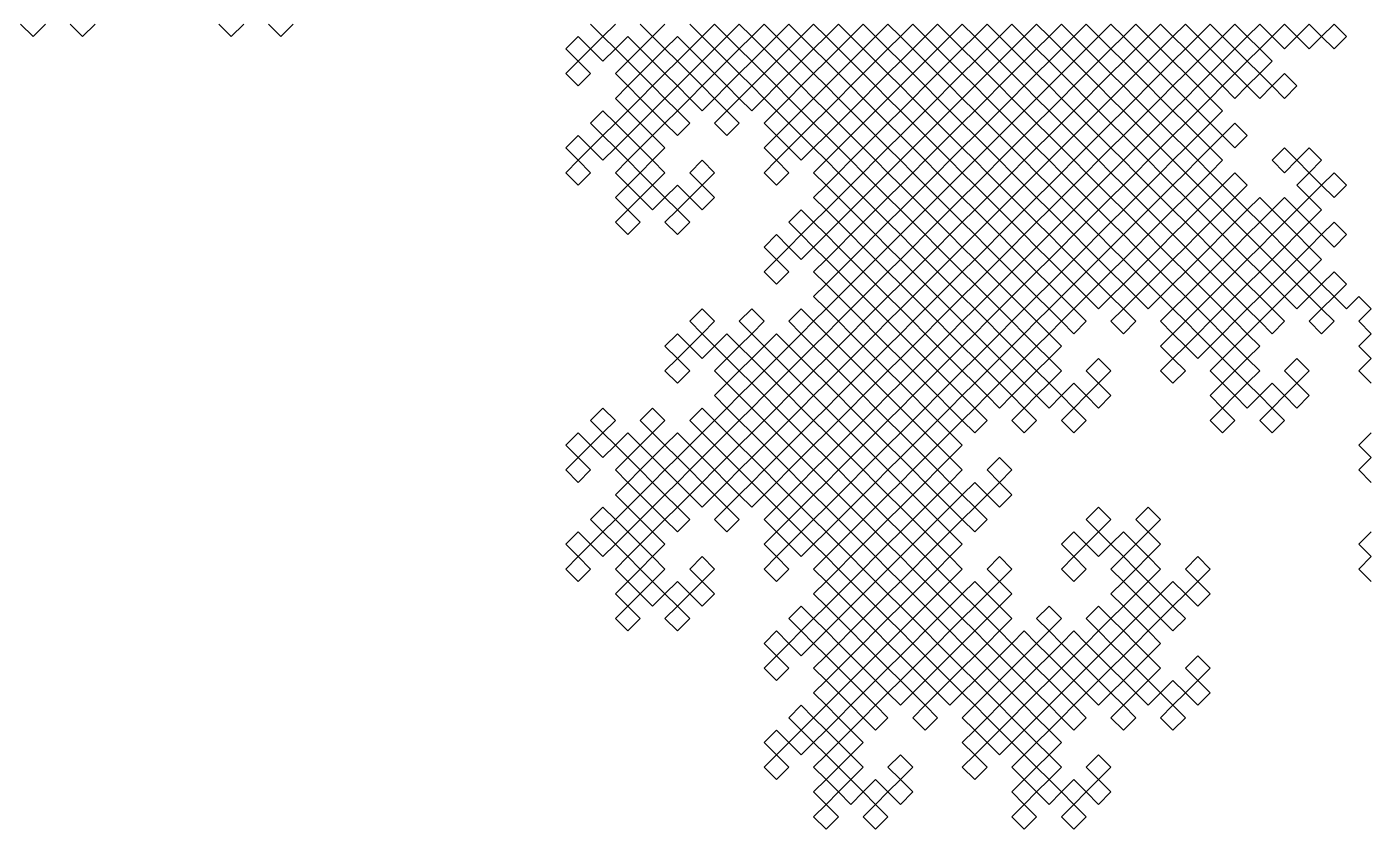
# Model space of a CAD drawing. Header units: metres. Extents: x -0.66 to 2.33, y -0.66 to 1.33.
# Drawn here: x 0.832 to 1.679, y -0.664 to -0.158 of the extents above; entities that cross this region are included whole.
import ezdxf

# ---------------------------------------------------------------- set-up
doc = ezdxf.new("R2010")
doc.units = ezdxf.units.M

msp = doc.modelspace()

# ---------------------------------------------------------------- linework, layer by layer
at = {"color": 6}
for points in [[(0.82812, -0.15625), (0.83594, -0.16406), (0.84375, -0.15625)], [(0.85938, -0.15625), (0.86719, -0.16406), (0.875, -0.15625)], [(0.95312, -0.15625), (0.96094, -0.16406), (0.96875, -0.15625)], [(0.98438, -0.15625), (0.99219, -0.16406), (1, -0.15625)], [(1.1875, -0.15625), (1.19531, -0.16406), (1.1875, -0.17188), (1.17969, -0.16406), (1.17188, -0.17188), (1.17969, -0.17969), (1.17188, -0.1875), (1.17969, -0.19531), (1.1875, -0.1875), (1.17969, -0.17969), (1.1875, -0.17188), (1.19531, -0.17969), (1.20312, -0.17188), (1.21094, -0.17969), (1.20312, -0.1875), (1.21094, -0.19531), (1.21875, -0.1875), (1.22656, -0.19531), (1.21875, -0.20312), (1.21094, -0.19531), (1.20312, -0.20312), (1.21094, -0.21094), (1.20312, -0.21875), (1.21094, -0.22656), (1.21875, -0.21875), (1.22656, -0.22656), (1.21875, -0.23438), (1.21094, -0.22656), (1.20312, -0.23438), (1.19531, -0.22656), (1.20312, -0.21875), (1.19531, -0.21094), (1.1875, -0.21875), (1.19531, -0.22656), (1.1875, -0.23438), (1.17969, -0.22656), (1.17188, -0.23438), (1.17969, -0.24219), (1.17188, -0.25), (1.17969, -0.25781), (1.1875, -0.25), (1.17969, -0.24219), (1.1875, -0.23438), (1.19531, -0.24219), (1.20312, -0.23438), (1.21094, -0.24219), (1.20312, -0.25), (1.21094, -0.25781), (1.21875, -0.25), (1.22656, -0.25781), (1.21875, -0.26562), (1.21094, -0.25781), (1.20312, -0.26562), (1.21094, -0.27344), (1.20312, -0.28125), (1.21094, -0.28906), (1.21875, -0.28125), (1.21094, -0.27344), (1.21875, -0.26562), (1.22656, -0.27344), (1.23438, -0.26562), (1.24219, -0.27344), (1.23438, -0.28125), (1.24219, -0.28906), (1.25, -0.28125), (1.24219, -0.27344), (1.25, -0.26562), (1.25781, -0.27344), (1.26562, -0.26562), (1.25781, -0.25781), (1.26562, -0.25), (1.25781, -0.24219), (1.25, -0.25), (1.25781, -0.25781), (1.25, -0.26562), (1.24219, -0.25781), (1.23438, -0.26562), (1.22656, -0.25781), (1.23438, -0.25), (1.22656, -0.24219), (1.21875, -0.25), (1.21094, -0.24219), (1.21875, -0.23438), (1.22656, -0.24219), (1.23438, -0.23438), (1.22656, -0.22656), (1.23438, -0.21875), (1.22656, -0.21094), (1.21875, -0.21875), (1.21094, -0.21094), (1.21875, -0.20312), (1.22656, -0.21094), (1.23438, -0.20312), (1.24219, -0.21094), (1.23438, -0.21875), (1.24219, -0.22656), (1.25, -0.21875), (1.24219, -0.21094), (1.25, -0.20312), (1.25781, -0.21094), (1.26562, -0.20312), (1.25781, -0.19531), (1.26562, -0.1875), (1.25781, -0.17969), (1.25, -0.1875), (1.24219, -0.17969), (1.25, -0.17188), (1.25781, -0.17969), (1.26562, -0.17188), (1.27344, -0.17969), (1.26562, -0.1875), (1.27344, -0.19531), (1.28125, -0.1875), (1.28906, -0.19531), (1.28125, -0.20312), (1.27344, -0.19531), (1.26562, -0.20312), (1.27344, -0.21094), (1.26562, -0.21875), (1.27344, -0.22656), (1.28125, -0.21875), (1.27344, -0.21094), (1.28125, -0.20312), (1.28906, -0.21094), (1.29688, -0.20312), (1.30469, -0.21094), (1.29688, -0.21875), (1.30469, -0.22656), (1.3125, -0.21875), (1.30469, -0.21094), (1.3125, -0.20312), (1.32031, -0.21094), (1.32812, -0.20312), (1.32031, -0.19531), (1.32812, -0.1875), (1.32031, -0.17969), (1.3125, -0.1875), (1.30469, -0.17969), (1.3125, -0.17188), (1.32031, -0.17969), (1.32812, -0.17188), (1.33594, -0.17969), (1.32812, -0.1875), (1.33594, -0.19531), (1.34375, -0.1875), (1.35156, -0.19531), (1.34375, -0.20312), (1.33594, -0.19531), (1.32812, -0.20312), (1.33594, -0.21094), (1.32812, -0.21875), (1.33594, -0.22656), (1.34375, -0.21875), (1.35156, -0.22656), (1.34375, -0.23438), (1.33594, -0.22656), (1.32812, -0.23438), (1.32031, -0.22656), (1.32812, -0.21875), (1.32031, -0.21094), (1.3125, -0.21875), (1.32031, -0.22656), (1.3125, -0.23438), (1.30469, -0.22656), (1.29688, -0.23438), (1.30469, -0.24219), (1.29688, -0.25), (1.30469, -0.25781), (1.3125, -0.25), (1.30469, -0.24219), (1.3125, -0.23438), (1.32031, -0.24219), (1.32812, -0.23438), (1.33594, -0.24219), (1.32812, -0.25), (1.33594, -0.25781), (1.34375, -0.25), (1.35156, -0.25781), (1.34375, -0.26562), (1.33594, -0.25781), (1.32812, -0.26562), (1.33594, -0.27344), (1.32812, -0.28125), (1.33594, -0.28906), (1.34375, -0.28125), (1.33594, -0.27344), (1.34375, -0.26562), (1.35156, -0.27344), (1.35938, -0.26562), (1.36719, -0.27344), (1.35938, -0.28125), (1.36719, -0.28906), (1.375, -0.28125), (1.36719, -0.27344), (1.375, -0.26562), (1.38281, -0.27344), (1.39062, -0.26562), (1.38281, -0.25781), (1.39062, -0.25), (1.38281, -0.24219), (1.375, -0.25), (1.36719, -0.24219), (1.375, -0.23438), (1.38281, -0.24219), (1.39062, -0.23438), (1.39844, -0.24219), (1.39062, -0.25), (1.39844, -0.25781), (1.40625, -0.25), (1.41406, -0.25781), (1.40625, -0.26562), (1.39844, -0.25781), (1.39062, -0.26562), (1.39844, -0.27344), (1.39062, -0.28125), (1.39844, -0.28906), (1.40625, -0.28125), (1.41406, -0.28906), (1.40625, -0.29688), (1.39844, -0.28906), (1.39062, -0.29688), (1.38281, -0.28906), (1.39062, -0.28125), (1.38281, -0.27344), (1.375, -0.28125), (1.38281, -0.28906), (1.375, -0.29688), (1.36719, -0.28906), (1.35938, -0.29688), (1.36719, -0.30469), (1.35938, -0.3125), (1.36719, -0.32031), (1.375, -0.3125), (1.38281, -0.32031), (1.375, -0.32812), (1.36719, -0.32031), (1.35938, -0.32812), (1.35156, -0.32031), (1.35938, -0.3125), (1.35156, -0.30469), (1.34375, -0.3125), (1.33594, -0.30469), (1.34375, -0.29688), (1.35156, -0.30469), (1.35938, -0.29688), (1.35156, -0.28906), (1.35938, -0.28125), (1.35156, -0.27344), (1.34375, -0.28125), (1.35156, -0.28906), (1.34375, -0.29688), (1.33594, -0.28906), (1.32812, -0.29688), (1.32031, -0.28906), (1.32812, -0.28125), (1.32031, -0.27344), (1.3125, -0.28125), (1.32031, -0.28906), (1.3125, -0.29688), (1.30469, -0.28906), (1.29688, -0.29688), (1.30469, -0.30469), (1.29688, -0.3125), (1.30469, -0.32031), (1.3125, -0.3125), (1.30469, -0.30469), (1.3125, -0.29688), (1.32031, -0.30469), (1.32812, -0.29688), (1.33594, -0.30469), (1.32812, -0.3125), (1.33594, -0.32031), (1.34375, -0.3125), (1.35156, -0.32031), (1.34375, -0.32812), (1.33594, -0.32031), (1.32812, -0.32812), (1.33594, -0.33594), (1.32812, -0.34375), (1.33594, -0.35156), (1.34375, -0.34375), (1.35156, -0.35156), (1.34375, -0.35938), (1.33594, -0.35156), (1.32812, -0.35938), (1.32031, -0.35156), (1.32812, -0.34375), (1.32031, -0.33594), (1.3125, -0.34375), (1.32031, -0.35156), (1.3125, -0.35938), (1.30469, -0.35156), (1.29688, -0.35938), (1.30469, -0.36719), (1.29688, -0.375), (1.30469, -0.38281), (1.3125, -0.375), (1.30469, -0.36719), (1.3125, -0.35938), (1.32031, -0.36719), (1.32812, -0.35938), (1.33594, -0.36719), (1.32812, -0.375), (1.33594, -0.38281), (1.34375, -0.375), (1.35156, -0.38281), (1.34375, -0.39062), (1.33594, -0.38281), (1.32812, -0.39062), (1.33594, -0.39844), (1.32812, -0.40625), (1.33594, -0.41406), (1.34375, -0.40625), (1.33594, -0.39844), (1.34375, -0.39062), (1.35156, -0.39844), (1.35938, -0.39062), (1.36719, -0.39844), (1.35938, -0.40625), (1.36719, -0.41406), (1.375, -0.40625), (1.36719, -0.39844), (1.375, -0.39062), (1.38281, -0.39844), (1.39062, -0.39062), (1.38281, -0.38281), (1.39062, -0.375), (1.38281, -0.36719), (1.375, -0.375), (1.36719, -0.36719), (1.375, -0.35938), (1.38281, -0.36719), (1.39062, -0.35938), (1.39844, -0.36719), (1.39062, -0.375), (1.39844, -0.38281), (1.40625, -0.375), (1.41406, -0.38281), (1.40625, -0.39062), (1.39844, -0.38281), (1.39062, -0.39062), (1.39844, -0.39844), (1.39062, -0.40625), (1.39844, -0.41406), (1.40625, -0.40625), (1.41406, -0.41406), (1.40625, -0.42188), (1.39844, -0.41406), (1.39062, -0.42188), (1.38281, -0.41406), (1.39062, -0.40625), (1.38281, -0.39844), (1.375, -0.40625), (1.38281, -0.41406), (1.375, -0.42188), (1.36719, -0.41406), (1.35938, -0.42188), (1.36719, -0.42969), (1.35938, -0.4375), (1.36719, -0.44531), (1.375, -0.4375), (1.38281, -0.44531), (1.375, -0.45312), (1.36719, -0.44531), (1.35938, -0.45312), (1.35156, -0.44531), (1.35938, -0.4375), (1.35156, -0.42969), (1.34375, -0.4375), (1.33594, -0.42969), (1.34375, -0.42188), (1.35156, -0.42969), (1.35938, -0.42188), (1.35156, -0.41406), (1.35938, -0.40625), (1.35156, -0.39844), (1.34375, -0.40625), (1.35156, -0.41406), (1.34375, -0.42188), (1.33594, -0.41406), (1.32812, -0.42188), (1.32031, -0.41406), (1.32812, -0.40625), (1.32031, -0.39844), (1.3125, -0.40625), (1.32031, -0.41406), (1.3125, -0.42188), (1.30469, -0.41406), (1.29688, -0.42188), (1.30469, -0.42969), (1.29688, -0.4375), (1.30469, -0.44531), (1.3125, -0.4375), (1.32031, -0.44531), (1.3125, -0.45312), (1.30469, -0.44531), (1.29688, -0.45312), (1.28906, -0.44531), (1.29688, -0.4375), (1.28906, -0.42969), (1.28125, -0.4375), (1.27344, -0.42969), (1.28125, -0.42188), (1.28906, -0.42969), (1.29688, -0.42188), (1.28906, -0.41406), (1.29688, -0.40625), (1.28906, -0.39844), (1.28125, -0.40625), (1.27344, -0.39844), (1.28125, -0.39062), (1.28906, -0.39844), (1.29688, -0.39062), (1.30469, -0.39844), (1.29688, -0.40625), (1.30469, -0.41406), (1.3125, -0.40625), (1.30469, -0.39844), (1.3125, -0.39062), (1.32031, -0.39844), (1.32812, -0.39062), (1.32031, -0.38281), (1.32812, -0.375), (1.32031, -0.36719), (1.3125, -0.375), (1.32031, -0.38281), (1.3125, -0.39062), (1.30469, -0.38281), (1.29688, -0.39062), (1.28906, -0.38281), (1.29688, -0.375), (1.28906, -0.36719), (1.28125, -0.375), (1.27344, -0.36719), (1.28125, -0.35938), (1.28906, -0.36719), (1.29688, -0.35938), (1.28906, -0.35156), (1.29688, -0.34375), (1.28906, -0.33594), (1.28125, -0.34375), (1.28906, -0.35156), (1.28125, -0.35938), (1.27344, -0.35156), (1.26562, -0.35938), (1.25781, -0.35156), (1.26562, -0.34375), (1.25781, -0.33594), (1.25, -0.34375), (1.25781, -0.35156), (1.25, -0.35938), (1.24219, -0.35156), (1.23438, -0.35938), (1.24219, -0.36719), (1.23438, -0.375), (1.24219, -0.38281), (1.25, -0.375), (1.24219, -0.36719), (1.25, -0.35938), (1.25781, -0.36719), (1.26562, -0.35938), (1.27344, -0.36719), (1.26562, -0.375), (1.27344, -0.38281), (1.28125, -0.375), (1.28906, -0.38281), (1.28125, -0.39062), (1.27344, -0.38281), (1.26562, -0.39062), (1.27344, -0.39844), (1.26562, -0.40625), (1.27344, -0.41406), (1.28125, -0.40625), (1.28906, -0.41406), (1.28125, -0.42188), (1.27344, -0.41406), (1.26562, -0.42188), (1.25781, -0.41406), (1.26562, -0.40625), (1.25781, -0.39844), (1.25, -0.40625), (1.25781, -0.41406), (1.25, -0.42188), (1.24219, -0.41406), (1.23438, -0.42188), (1.24219, -0.42969), (1.23438, -0.4375), (1.24219, -0.44531), (1.25, -0.4375), (1.25781, -0.44531), (1.25, -0.45312), (1.24219, -0.44531), (1.23438, -0.45312), (1.22656, -0.44531), (1.23438, -0.4375), (1.22656, -0.42969), (1.21875, -0.4375), (1.21094, -0.42969), (1.21875, -0.42188), (1.22656, -0.42969), (1.23438, -0.42188), (1.22656, -0.41406), (1.23438, -0.40625), (1.22656, -0.39844), (1.21875, -0.40625), (1.22656, -0.41406), (1.21875, -0.42188), (1.21094, -0.41406), (1.20312, -0.42188), (1.19531, -0.41406), (1.20312, -0.40625), (1.19531, -0.39844), (1.1875, -0.40625), (1.19531, -0.41406), (1.1875, -0.42188), (1.17969, -0.41406), (1.17188, -0.42188), (1.17969, -0.42969), (1.17188, -0.4375), (1.17969, -0.44531), (1.1875, -0.4375), (1.17969, -0.42969), (1.1875, -0.42188), (1.19531, -0.42969), (1.20312, -0.42188), (1.21094, -0.42969), (1.20312, -0.4375), (1.21094, -0.44531), (1.21875, -0.4375), (1.22656, -0.44531), (1.21875, -0.45312), (1.21094, -0.44531), (1.20312, -0.45312), (1.21094, -0.46094), (1.20312, -0.46875), (1.21094, -0.47656), (1.21875, -0.46875), (1.22656, -0.47656), (1.21875, -0.48438), (1.21094, -0.47656), (1.20312, -0.48438), (1.19531, -0.47656), (1.20312, -0.46875), (1.19531, -0.46094), (1.1875, -0.46875), (1.19531, -0.47656), (1.1875, -0.48438), (1.17969, -0.47656), (1.17188, -0.48438), (1.17969, -0.49219), (1.17188, -0.5), (1.17969, -0.50781), (1.1875, -0.5), (1.17969, -0.49219), (1.1875, -0.48438), (1.19531, -0.49219), (1.20312, -0.48438), (1.21094, -0.49219), (1.20312, -0.5), (1.21094, -0.50781), (1.21875, -0.5), (1.22656, -0.50781), (1.21875, -0.51562), (1.21094, -0.50781), (1.20312, -0.51562), (1.21094, -0.52344), (1.20312, -0.53125), (1.21094, -0.53906), (1.21875, -0.53125), (1.21094, -0.52344), (1.21875, -0.51562), (1.22656, -0.52344), (1.23438, -0.51562), (1.24219, -0.52344), (1.23438, -0.53125), (1.24219, -0.53906), (1.25, -0.53125), (1.24219, -0.52344), (1.25, -0.51562), (1.25781, -0.52344), (1.26562, -0.51562), (1.25781, -0.50781), (1.26562, -0.5), (1.25781, -0.49219), (1.25, -0.5), (1.25781, -0.50781), (1.25, -0.51562), (1.24219, -0.50781), (1.23438, -0.51562), (1.22656, -0.50781), (1.23438, -0.5), (1.22656, -0.49219), (1.21875, -0.5), (1.21094, -0.49219), (1.21875, -0.48438), (1.22656, -0.49219), (1.23438, -0.48438), (1.22656, -0.47656), (1.23438, -0.46875), (1.22656, -0.46094), (1.21875, -0.46875), (1.21094, -0.46094), (1.21875, -0.45312), (1.22656, -0.46094), (1.23438, -0.45312), (1.24219, -0.46094), (1.23438, -0.46875), (1.24219, -0.47656), (1.25, -0.46875), (1.24219, -0.46094), (1.25, -0.45312), (1.25781, -0.46094), (1.26562, -0.45312), (1.25781, -0.44531), (1.26562, -0.4375), (1.25781, -0.42969), (1.25, -0.4375), (1.24219, -0.42969), (1.25, -0.42188), (1.25781, -0.42969), (1.26562, -0.42188), (1.27344, -0.42969), (1.26562, -0.4375), (1.27344, -0.44531), (1.28125, -0.4375), (1.28906, -0.44531), (1.28125, -0.45312), (1.27344, -0.44531), (1.26562, -0.45312), (1.27344, -0.46094), (1.26562, -0.46875), (1.27344, -0.47656), (1.28125, -0.46875), (1.27344, -0.46094), (1.28125, -0.45312), (1.28906, -0.46094), (1.29688, -0.45312), (1.30469, -0.46094), (1.29688, -0.46875), (1.30469, -0.47656), (1.3125, -0.46875), (1.30469, -0.46094), (1.3125, -0.45312), (1.32031, -0.46094), (1.32812, -0.45312), (1.32031, -0.44531), (1.32812, -0.4375), (1.32031, -0.42969), (1.3125, -0.4375), (1.30469, -0.42969), (1.3125, -0.42188), (1.32031, -0.42969), (1.32812, -0.42188), (1.33594, -0.42969), (1.32812, -0.4375), (1.33594, -0.44531), (1.34375, -0.4375), (1.35156, -0.44531), (1.34375, -0.45312), (1.33594, -0.44531), (1.32812, -0.45312), (1.33594, -0.46094), (1.32812, -0.46875), (1.33594, -0.47656), (1.34375, -0.46875), (1.35156, -0.47656), (1.34375, -0.48438), (1.33594, -0.47656), (1.32812, -0.48438), (1.32031, -0.47656), (1.32812, -0.46875), (1.32031, -0.46094), (1.3125, -0.46875), (1.32031, -0.47656), (1.3125, -0.48438), (1.30469, -0.47656), (1.29688, -0.48438), (1.30469, -0.49219), (1.29688, -0.5), (1.30469, -0.50781), (1.3125, -0.5), (1.30469, -0.49219), (1.3125, -0.48438), (1.32031, -0.49219), (1.32812, -0.48438), (1.33594, -0.49219), (1.32812, -0.5), (1.33594, -0.50781), (1.34375, -0.5), (1.35156, -0.50781), (1.34375, -0.51562), (1.33594, -0.50781), (1.32812, -0.51562), (1.33594, -0.52344), (1.32812, -0.53125), (1.33594, -0.53906), (1.34375, -0.53125), (1.33594, -0.52344), (1.34375, -0.51562), (1.35156, -0.52344), (1.35938, -0.51562), (1.36719, -0.52344), (1.35938, -0.53125), (1.36719, -0.53906), (1.375, -0.53125), (1.36719, -0.52344), (1.375, -0.51562), (1.38281, -0.52344), (1.39062, -0.51562), (1.38281, -0.50781), (1.39062, -0.5), (1.38281, -0.49219), (1.375, -0.5), (1.36719, -0.49219), (1.375, -0.48438), (1.38281, -0.49219), (1.39062, -0.48438), (1.39844, -0.49219), (1.39062, -0.5), (1.39844, -0.50781), (1.40625, -0.5), (1.41406, -0.50781), (1.40625, -0.51562), (1.39844, -0.50781), (1.39062, -0.51562), (1.39844, -0.52344), (1.39062, -0.53125), (1.39844, -0.53906), (1.40625, -0.53125), (1.41406, -0.53906), (1.40625, -0.54688), (1.39844, -0.53906), (1.39062, -0.54688), (1.38281, -0.53906), (1.39062, -0.53125), (1.38281, -0.52344), (1.375, -0.53125), (1.38281, -0.53906), (1.375, -0.54688), (1.36719, -0.53906), (1.35938, -0.54688), (1.36719, -0.55469), (1.35938, -0.5625), (1.36719, -0.57031), (1.375, -0.5625), (1.38281, -0.57031), (1.375, -0.57812), (1.36719, -0.57031), (1.35938, -0.57812), (1.35156, -0.57031), (1.35938, -0.5625), (1.35156, -0.55469), (1.34375, -0.5625), (1.33594, -0.55469), (1.34375, -0.54688), (1.35156, -0.55469), (1.35938, -0.54688), (1.35156, -0.53906), (1.35938, -0.53125), (1.35156, -0.52344), (1.34375, -0.53125), (1.35156, -0.53906), (1.34375, -0.54688), (1.33594, -0.53906), (1.32812, -0.54688), (1.32031, -0.53906), (1.32812, -0.53125), (1.32031, -0.52344), (1.3125, -0.53125), (1.32031, -0.53906), (1.3125, -0.54688), (1.30469, -0.53906), (1.29688, -0.54688), (1.30469, -0.55469), (1.29688, -0.5625), (1.30469, -0.57031), (1.3125, -0.5625), (1.30469, -0.55469), (1.3125, -0.54688), (1.32031, -0.55469), (1.32812, -0.54688), (1.33594, -0.55469), (1.32812, -0.5625), (1.33594, -0.57031), (1.34375, -0.5625), (1.35156, -0.57031), (1.34375, -0.57812), (1.33594, -0.57031), (1.32812, -0.57812), (1.33594, -0.58594), (1.32812, -0.59375), (1.33594, -0.60156), (1.34375, -0.59375), (1.35156, -0.60156), (1.34375, -0.60938), (1.33594, -0.60156), (1.32812, -0.60938), (1.32031, -0.60156), (1.32812, -0.59375), (1.32031, -0.58594), (1.3125, -0.59375), (1.32031, -0.60156), (1.3125, -0.60938), (1.30469, -0.60156), (1.29688, -0.60938), (1.30469, -0.61719), (1.29688, -0.625), (1.30469, -0.63281), (1.3125, -0.625), (1.30469, -0.61719), (1.3125, -0.60938), (1.32031, -0.61719), (1.32812, -0.60938), (1.33594, -0.61719), (1.32812, -0.625), (1.33594, -0.63281), (1.34375, -0.625), (1.35156, -0.63281), (1.34375, -0.64062), (1.33594, -0.63281), (1.32812, -0.64062), (1.33594, -0.64844), (1.32812, -0.65625), (1.33594, -0.66406), (1.34375, -0.65625), (1.33594, -0.64844), (1.34375, -0.64062), (1.35156, -0.64844), (1.35938, -0.64062), (1.36719, -0.64844), (1.35938, -0.65625), (1.36719, -0.66406), (1.375, -0.65625), (1.36719, -0.64844), (1.375, -0.64062), (1.38281, -0.64844), (1.39062, -0.64062), (1.38281, -0.63281), (1.39062, -0.625), (1.38281, -0.61719), (1.375, -0.625), (1.38281, -0.63281), (1.375, -0.64062), (1.36719, -0.63281), (1.35938, -0.64062), (1.35156, -0.63281), (1.35938, -0.625), (1.35156, -0.61719), (1.34375, -0.625), (1.33594, -0.61719), (1.34375, -0.60938), (1.35156, -0.61719), (1.35938, -0.60938), (1.35156, -0.60156), (1.35938, -0.59375), (1.35156, -0.58594), (1.34375, -0.59375), (1.33594, -0.58594), (1.34375, -0.57812), (1.35156, -0.58594), (1.35938, -0.57812), (1.36719, -0.58594), (1.35938, -0.59375), (1.36719, -0.60156), (1.375, -0.59375), (1.36719, -0.58594), (1.375, -0.57812), (1.38281, -0.58594), (1.39062, -0.57812), (1.38281, -0.57031), (1.39062, -0.5625), (1.38281, -0.55469), (1.375, -0.5625), (1.36719, -0.55469), (1.375, -0.54688), (1.38281, -0.55469), (1.39062, -0.54688), (1.39844, -0.55469), (1.39062, -0.5625), (1.39844, -0.57031), (1.40625, -0.5625), (1.41406, -0.57031), (1.40625, -0.57812), (1.39844, -0.57031), (1.39062, -0.57812), (1.39844, -0.58594), (1.39062, -0.59375), (1.39844, -0.60156), (1.40625, -0.59375), (1.39844, -0.58594), (1.40625, -0.57812), (1.41406, -0.58594), (1.42188, -0.57812), (1.42969, -0.58594), (1.42188, -0.59375), (1.42969, -0.60156), (1.4375, -0.59375), (1.42969, -0.58594), (1.4375, -0.57812), (1.44531, -0.58594), (1.45312, -0.57812), (1.44531, -0.57031), (1.45312, -0.5625), (1.44531, -0.55469), (1.4375, -0.5625), (1.42969, -0.55469), (1.4375, -0.54688), (1.44531, -0.55469), (1.45312, -0.54688), (1.46094, -0.55469), (1.45312, -0.5625), (1.46094, -0.57031), (1.46875, -0.5625), (1.47656, -0.57031), (1.46875, -0.57812), (1.46094, -0.57031), (1.45312, -0.57812), (1.46094, -0.58594), (1.45312, -0.59375), (1.46094, -0.60156), (1.46875, -0.59375), (1.47656, -0.60156), (1.46875, -0.60938), (1.46094, -0.60156), (1.45312, -0.60938), (1.44531, -0.60156), (1.45312, -0.59375), (1.44531, -0.58594), (1.4375, -0.59375), (1.44531, -0.60156), (1.4375, -0.60938), (1.42969, -0.60156), (1.42188, -0.60938), (1.42969, -0.61719), (1.42188, -0.625), (1.42969, -0.63281), (1.4375, -0.625), (1.42969, -0.61719), (1.4375, -0.60938), (1.44531, -0.61719), (1.45312, -0.60938), (1.46094, -0.61719), (1.45312, -0.625), (1.46094, -0.63281), (1.46875, -0.625), (1.47656, -0.63281), (1.46875, -0.64062), (1.46094, -0.63281), (1.45312, -0.64062), (1.46094, -0.64844), (1.45312, -0.65625), (1.46094, -0.66406), (1.46875, -0.65625), (1.46094, -0.64844), (1.46875, -0.64062), (1.47656, -0.64844), (1.48438, -0.64062), (1.49219, -0.64844), (1.48438, -0.65625), (1.49219, -0.66406), (1.5, -0.65625), (1.49219, -0.64844), (1.5, -0.64062), (1.50781, -0.64844), (1.51562, -0.64062), (1.50781, -0.63281), (1.51562, -0.625), (1.50781, -0.61719), (1.5, -0.625), (1.50781, -0.63281), (1.5, -0.64062), (1.49219, -0.63281), (1.48438, -0.64062), (1.47656, -0.63281), (1.48438, -0.625), (1.47656, -0.61719), (1.46875, -0.625), (1.46094, -0.61719), (1.46875, -0.60938), (1.47656, -0.61719), (1.48438, -0.60938), (1.47656, -0.60156), (1.48438, -0.59375), (1.47656, -0.58594), (1.46875, -0.59375), (1.46094, -0.58594), (1.46875, -0.57812), (1.47656, -0.58594), (1.48438, -0.57812), (1.49219, -0.58594), (1.48438, -0.59375), (1.49219, -0.60156), (1.5, -0.59375), (1.49219, -0.58594), (1.5, -0.57812), (1.50781, -0.58594), (1.51562, -0.57812), (1.50781, -0.57031), (1.51562, -0.5625), (1.50781, -0.55469), (1.5, -0.5625), (1.49219, -0.55469), (1.5, -0.54688), (1.50781, -0.55469), (1.51562, -0.54688), (1.52344, -0.55469), (1.51562, -0.5625), (1.52344, -0.57031), (1.53125, -0.5625), (1.53906, -0.57031), (1.53125, -0.57812), (1.52344, -0.57031), (1.51562, -0.57812), (1.52344, -0.58594), (1.51562, -0.59375), (1.52344, -0.60156), (1.53125, -0.59375), (1.52344, -0.58594), (1.53125, -0.57812), (1.53906, -0.58594), (1.54688, -0.57812), (1.55469, -0.58594), (1.54688, -0.59375), (1.55469, -0.60156), (1.5625, -0.59375), (1.55469, -0.58594), (1.5625, -0.57812), (1.57031, -0.58594), (1.57812, -0.57812), (1.57031, -0.57031), (1.57812, -0.5625), (1.57031, -0.55469), (1.5625, -0.5625), (1.57031, -0.57031), (1.5625, -0.57812), (1.55469, -0.57031), (1.54688, -0.57812), (1.53906, -0.57031), (1.54688, -0.5625), (1.53906, -0.55469), (1.53125, -0.5625), (1.52344, -0.55469), (1.53125, -0.54688), (1.53906, -0.55469), (1.54688, -0.54688), (1.53906, -0.53906), (1.54688, -0.53125), (1.53906, -0.52344), (1.53125, -0.53125), (1.52344, -0.52344), (1.53125, -0.51562), (1.53906, -0.52344), (1.54688, -0.51562), (1.55469, -0.52344), (1.54688, -0.53125), (1.55469, -0.53906), (1.5625, -0.53125), (1.55469, -0.52344), (1.5625, -0.51562), (1.57031, -0.52344), (1.57812, -0.51562), (1.57031, -0.50781), (1.57812, -0.5), (1.57031, -0.49219), (1.5625, -0.5), (1.57031, -0.50781), (1.5625, -0.51562), (1.55469, -0.50781), (1.54688, -0.51562), (1.53906, -0.50781), (1.54688, -0.5), (1.53906, -0.49219), (1.53125, -0.5), (1.52344, -0.49219), (1.53125, -0.48438), (1.53906, -0.49219), (1.54688, -0.48438), (1.53906, -0.47656), (1.54688, -0.46875), (1.53906, -0.46094), (1.53125, -0.46875), (1.53906, -0.47656), (1.53125, -0.48438), (1.52344, -0.47656), (1.51562, -0.48438), (1.50781, -0.47656), (1.51562, -0.46875), (1.50781, -0.46094), (1.5, -0.46875), (1.50781, -0.47656), (1.5, -0.48438), (1.49219, -0.47656), (1.48438, -0.48438), (1.49219, -0.49219), (1.48438, -0.5), (1.49219, -0.50781), (1.5, -0.5), (1.49219, -0.49219), (1.5, -0.48438), (1.50781, -0.49219), (1.51562, -0.48438), (1.52344, -0.49219), (1.51562, -0.5), (1.52344, -0.50781), (1.53125, -0.5), (1.53906, -0.50781), (1.53125, -0.51562), (1.52344, -0.50781), (1.51562, -0.51562), (1.52344, -0.52344), (1.51562, -0.53125), (1.52344, -0.53906), (1.53125, -0.53125), (1.53906, -0.53906), (1.53125, -0.54688), (1.52344, -0.53906), (1.51562, -0.54688), (1.50781, -0.53906), (1.51562, -0.53125), (1.50781, -0.52344), (1.5, -0.53125), (1.50781, -0.53906), (1.5, -0.54688), (1.49219, -0.53906), (1.48438, -0.54688), (1.49219, -0.55469), (1.48438, -0.5625), (1.49219, -0.57031), (1.5, -0.5625), (1.50781, -0.57031), (1.5, -0.57812), (1.49219, -0.57031), (1.48438, -0.57812), (1.47656, -0.57031), (1.48438, -0.5625), (1.47656, -0.55469), (1.46875, -0.5625), (1.46094, -0.55469), (1.46875, -0.54688), (1.47656, -0.55469), (1.48438, -0.54688), (1.47656, -0.53906), (1.48438, -0.53125), (1.47656, -0.52344), (1.46875, -0.53125), (1.47656, -0.53906), (1.46875, -0.54688), (1.46094, -0.53906), (1.45312, -0.54688), (1.44531, -0.53906), (1.45312, -0.53125), (1.44531, -0.52344), (1.4375, -0.53125), (1.44531, -0.53906), (1.4375, -0.54688), (1.42969, -0.53906), (1.42188, -0.54688), (1.42969, -0.55469), (1.42188, -0.5625), (1.42969, -0.57031), (1.4375, -0.5625), (1.44531, -0.57031), (1.4375, -0.57812), (1.42969, -0.57031), (1.42188, -0.57812), (1.41406, -0.57031), (1.42188, -0.5625), (1.41406, -0.55469), (1.40625, -0.5625), (1.39844, -0.55469), (1.40625, -0.54688), (1.41406, -0.55469), (1.42188, -0.54688), (1.41406, -0.53906), (1.42188, -0.53125), (1.41406, -0.52344), (1.40625, -0.53125), (1.39844, -0.52344), (1.40625, -0.51562), (1.41406, -0.52344), (1.42188, -0.51562), (1.42969, -0.52344), (1.42188, -0.53125), (1.42969, -0.53906), (1.4375, -0.53125), (1.42969, -0.52344), (1.4375, -0.51562), (1.44531, -0.52344), (1.45312, -0.51562), (1.44531, -0.50781), (1.45312, -0.5), (1.44531, -0.49219), (1.4375, -0.5), (1.44531, -0.50781), (1.4375, -0.51562), (1.42969, -0.50781), (1.42188, -0.51562), (1.41406, -0.50781), (1.42188, -0.5), (1.41406, -0.49219), (1.40625, -0.5), (1.39844, -0.49219), (1.40625, -0.48438), (1.41406, -0.49219), (1.42188, -0.48438), (1.41406, -0.47656), (1.42188, -0.46875), (1.41406, -0.46094), (1.40625, -0.46875), (1.41406, -0.47656), (1.40625, -0.48438), (1.39844, -0.47656), (1.39062, -0.48438), (1.38281, -0.47656), (1.39062, -0.46875), (1.38281, -0.46094), (1.375, -0.46875), (1.38281, -0.47656), (1.375, -0.48438), (1.36719, -0.47656), (1.35938, -0.48438), (1.36719, -0.49219), (1.35938, -0.5), (1.36719, -0.50781), (1.375, -0.5), (1.38281, -0.50781), (1.375, -0.51562), (1.36719, -0.50781), (1.35938, -0.51562), (1.35156, -0.50781), (1.35938, -0.5), (1.35156, -0.49219), (1.34375, -0.5), (1.33594, -0.49219), (1.34375, -0.48438), (1.35156, -0.49219), (1.35938, -0.48438), (1.35156, -0.47656), (1.35938, -0.46875), (1.35156, -0.46094), (1.34375, -0.46875), (1.33594, -0.46094), (1.34375, -0.45312), (1.35156, -0.46094), (1.35938, -0.45312), (1.36719, -0.46094), (1.35938, -0.46875), (1.36719, -0.47656), (1.375, -0.46875), (1.36719, -0.46094), (1.375, -0.45312), (1.38281, -0.46094), (1.39062, -0.45312), (1.38281, -0.44531), (1.39062, -0.4375), (1.38281, -0.42969), (1.375, -0.4375), (1.36719, -0.42969), (1.375, -0.42188), (1.38281, -0.42969), (1.39062, -0.42188), (1.39844, -0.42969), (1.39062, -0.4375), (1.39844, -0.44531), (1.40625, -0.4375), (1.41406, -0.44531), (1.40625, -0.45312), (1.39844, -0.44531), (1.39062, -0.45312), (1.39844, -0.46094), (1.39062, -0.46875), (1.39844, -0.47656), (1.40625, -0.46875), (1.39844, -0.46094), (1.40625, -0.45312), (1.41406, -0.46094), (1.42188, -0.45312), (1.42969, -0.46094), (1.42188, -0.46875), (1.42969, -0.47656), (1.4375, -0.46875), (1.42969, -0.46094), (1.4375, -0.45312), (1.44531, -0.46094), (1.45312, -0.45312), (1.44531, -0.44531), (1.45312, -0.4375), (1.44531, -0.42969), (1.4375, -0.4375), (1.44531, -0.44531), (1.4375, -0.45312), (1.42969, -0.44531), (1.42188, -0.45312), (1.41406, -0.44531), (1.42188, -0.4375), (1.41406, -0.42969), (1.40625, -0.4375), (1.39844, -0.42969), (1.40625, -0.42188), (1.41406, -0.42969), (1.42188, -0.42188), (1.41406, -0.41406), (1.42188, -0.40625), (1.41406, -0.39844), (1.40625, -0.40625), (1.39844, -0.39844), (1.40625, -0.39062), (1.41406, -0.39844), (1.42188, -0.39062), (1.42969, -0.39844), (1.42188, -0.40625), (1.42969, -0.41406), (1.4375, -0.40625), (1.42969, -0.39844), (1.4375, -0.39062), (1.44531, -0.39844), (1.45312, -0.39062), (1.44531, -0.38281), (1.45312, -0.375), (1.44531, -0.36719), (1.4375, -0.375), (1.44531, -0.38281), (1.4375, -0.39062), (1.42969, -0.38281), (1.42188, -0.39062), (1.41406, -0.38281), (1.42188, -0.375), (1.41406, -0.36719), (1.40625, -0.375), (1.39844, -0.36719), (1.40625, -0.35938), (1.41406, -0.36719), (1.42188, -0.35938), (1.41406, -0.35156), (1.42188, -0.34375), (1.41406, -0.33594), (1.40625, -0.34375), (1.41406, -0.35156), (1.40625, -0.35938), (1.39844, -0.35156), (1.39062, -0.35938), (1.38281, -0.35156), (1.39062, -0.34375), (1.38281, -0.33594), (1.375, -0.34375), (1.38281, -0.35156), (1.375, -0.35938), (1.36719, -0.35156), (1.35938, -0.35938), (1.36719, -0.36719), (1.35938, -0.375), (1.36719, -0.38281), (1.375, -0.375), (1.38281, -0.38281), (1.375, -0.39062), (1.36719, -0.38281), (1.35938, -0.39062), (1.35156, -0.38281), (1.35938, -0.375), (1.35156, -0.36719), (1.34375, -0.375), (1.33594, -0.36719), (1.34375, -0.35938), (1.35156, -0.36719), (1.35938, -0.35938), (1.35156, -0.35156), (1.35938, -0.34375), (1.35156, -0.33594), (1.34375, -0.34375), (1.33594, -0.33594), (1.34375, -0.32812), (1.35156, -0.33594), (1.35938, -0.32812), (1.36719, -0.33594), (1.35938, -0.34375), (1.36719, -0.35156), (1.375, -0.34375), (1.36719, -0.33594), (1.375, -0.32812), (1.38281, -0.33594), (1.39062, -0.32812), (1.38281, -0.32031), (1.39062, -0.3125), (1.38281, -0.30469), (1.375, -0.3125), (1.36719, -0.30469), (1.375, -0.29688), (1.38281, -0.30469), (1.39062, -0.29688), (1.39844, -0.30469), (1.39062, -0.3125), (1.39844, -0.32031), (1.40625, -0.3125), (1.41406, -0.32031), (1.40625, -0.32812), (1.39844, -0.32031), (1.39062, -0.32812), (1.39844, -0.33594), (1.39062, -0.34375), (1.39844, -0.35156), (1.40625, -0.34375), (1.39844, -0.33594), (1.40625, -0.32812), (1.41406, -0.33594), (1.42188, -0.32812), (1.42969, -0.33594), (1.42188, -0.34375), (1.42969, -0.35156), (1.4375, -0.34375), (1.42969, -0.33594), (1.4375, -0.32812), (1.44531, -0.33594), (1.45312, -0.32812), (1.44531, -0.32031), (1.45312, -0.3125), (1.44531, -0.30469), (1.4375, -0.3125), (1.42969, -0.30469), (1.4375, -0.29688), (1.44531, -0.30469), (1.45312, -0.29688), (1.46094, -0.30469), (1.45312, -0.3125), (1.46094, -0.32031), (1.46875, -0.3125), (1.47656, -0.32031), (1.46875, -0.32812), (1.46094, -0.32031), (1.45312, -0.32812), (1.46094, -0.33594), (1.45312, -0.34375), (1.46094, -0.35156), (1.46875, -0.34375), (1.47656, -0.35156), (1.46875, -0.35938), (1.46094, -0.35156), (1.45312, -0.35938), (1.44531, -0.35156), (1.45312, -0.34375), (1.44531, -0.33594), (1.4375, -0.34375), (1.44531, -0.35156), (1.4375, -0.35938), (1.42969, -0.35156), (1.42188, -0.35938), (1.42969, -0.36719), (1.42188, -0.375), (1.42969, -0.38281), (1.4375, -0.375), (1.42969, -0.36719), (1.4375, -0.35938), (1.44531, -0.36719), (1.45312, -0.35938), (1.46094, -0.36719), (1.45312, -0.375), (1.46094, -0.38281), (1.46875, -0.375), (1.47656, -0.38281), (1.46875, -0.39062), (1.46094, -0.38281), (1.45312, -0.39062), (1.46094, -0.39844), (1.45312, -0.40625), (1.46094, -0.41406), (1.46875, -0.40625), (1.46094, -0.39844), (1.46875, -0.39062), (1.47656, -0.39844), (1.48438, -0.39062), (1.49219, -0.39844), (1.48438, -0.40625), (1.49219, -0.41406), (1.5, -0.40625), (1.49219, -0.39844), (1.5, -0.39062), (1.50781, -0.39844), (1.51562, -0.39062), (1.50781, -0.38281), (1.51562, -0.375), (1.50781, -0.36719), (1.5, -0.375), (1.50781, -0.38281), (1.5, -0.39062), (1.49219, -0.38281), (1.48438, -0.39062), (1.47656, -0.38281), (1.48438, -0.375), (1.47656, -0.36719), (1.46875, -0.375), (1.46094, -0.36719), (1.46875, -0.35938), (1.47656, -0.36719), (1.48438, -0.35938), (1.47656, -0.35156), (1.48438, -0.34375), (1.47656, -0.33594), (1.46875, -0.34375), (1.46094, -0.33594), (1.46875, -0.32812), (1.47656, -0.33594), (1.48438, -0.32812), (1.49219, -0.33594), (1.48438, -0.34375), (1.49219, -0.35156), (1.5, -0.34375), (1.49219, -0.33594), (1.5, -0.32812), (1.50781, -0.33594), (1.51562, -0.32812), (1.50781, -0.32031), (1.51562, -0.3125), (1.50781, -0.30469), (1.5, -0.3125), (1.49219, -0.30469), (1.5, -0.29688), (1.50781, -0.30469), (1.51562, -0.29688), (1.52344, -0.30469), (1.51562, -0.3125), (1.52344, -0.32031), (1.53125, -0.3125), (1.53906, -0.32031), (1.53125, -0.32812), (1.52344, -0.32031), (1.51562, -0.32812), (1.52344, -0.33594), (1.51562, -0.34375), (1.52344, -0.35156), (1.53125, -0.34375), (1.52344, -0.33594), (1.53125, -0.32812), (1.53906, -0.33594), (1.54688, -0.32812), (1.55469, -0.33594), (1.54688, -0.34375), (1.55469, -0.35156), (1.5625, -0.34375), (1.55469, -0.33594), (1.5625, -0.32812), (1.57031, -0.33594), (1.57812, -0.32812), (1.57031, -0.32031), (1.57812, -0.3125), (1.57031, -0.30469), (1.5625, -0.3125), (1.57031, -0.32031), (1.5625, -0.32812), (1.55469, -0.32031), (1.54688, -0.32812), (1.53906, -0.32031), (1.54688, -0.3125), (1.53906, -0.30469), (1.53125, -0.3125), (1.52344, -0.30469), (1.53125, -0.29688), (1.53906, -0.30469), (1.54688, -0.29688), (1.53906, -0.28906), (1.54688, -0.28125), (1.53906, -0.27344), (1.53125, -0.28125), (1.52344, -0.27344), (1.53125, -0.26562), (1.53906, -0.27344), (1.54688, -0.26562), (1.55469, -0.27344), (1.54688, -0.28125), (1.55469, -0.28906), (1.5625, -0.28125), (1.55469, -0.27344), (1.5625, -0.26562), (1.57031, -0.27344), (1.57812, -0.26562), (1.57031, -0.25781), (1.57812, -0.25), (1.57031, -0.24219), (1.5625, -0.25), (1.57031, -0.25781), (1.5625, -0.26562), (1.55469, -0.25781), (1.54688, -0.26562), (1.53906, -0.25781), (1.54688, -0.25), (1.53906, -0.24219), (1.53125, -0.25), (1.52344, -0.24219), (1.53125, -0.23438), (1.53906, -0.24219), (1.54688, -0.23438), (1.53906, -0.22656), (1.54688, -0.21875), (1.53906, -0.21094), (1.53125, -0.21875), (1.53906, -0.22656), (1.53125, -0.23438), (1.52344, -0.22656), (1.51562, -0.23438), (1.50781, -0.22656), (1.51562, -0.21875), (1.50781, -0.21094), (1.5, -0.21875), (1.50781, -0.22656), (1.5, -0.23438), (1.49219, -0.22656), (1.48438, -0.23438), (1.49219, -0.24219), (1.48438, -0.25), (1.49219, -0.25781), (1.5, -0.25), (1.50781, -0.25781), (1.5, -0.26562), (1.49219, -0.25781), (1.48438, -0.26562), (1.47656, -0.25781), (1.48438, -0.25), (1.47656, -0.24219), (1.46875, -0.25), (1.46094, -0.24219), (1.46875, -0.23438), (1.47656, -0.24219), (1.48438, -0.23438), (1.47656, -0.22656), (1.48438, -0.21875), (1.47656, -0.21094), (1.46875, -0.21875), (1.46094, -0.21094), (1.46875, -0.20312), (1.47656, -0.21094), (1.48438, -0.20312), (1.49219, -0.21094), (1.48438, -0.21875), (1.49219, -0.22656), (1.5, -0.21875), (1.49219, -0.21094), (1.5, -0.20312), (1.50781, -0.21094), (1.51562, -0.20312), (1.50781, -0.19531), (1.51562, -0.1875), (1.50781, -0.17969), (1.5, -0.1875), (1.49219, -0.17969), (1.5, -0.17188), (1.50781, -0.17969), (1.51562, -0.17188), (1.52344, -0.17969), (1.51562, -0.1875), (1.52344, -0.19531), (1.53125, -0.1875), (1.53906, -0.19531), (1.53125, -0.20312), (1.52344, -0.19531), (1.51562, -0.20312), (1.52344, -0.21094), (1.51562, -0.21875), (1.52344, -0.22656), (1.53125, -0.21875), (1.52344, -0.21094), (1.53125, -0.20312), (1.53906, -0.21094), (1.54688, -0.20312), (1.55469, -0.21094), (1.54688, -0.21875), (1.55469, -0.22656), (1.5625, -0.21875), (1.55469, -0.21094), (1.5625, -0.20312), (1.57031, -0.21094), (1.57812, -0.20312), (1.57031, -0.19531), (1.57812, -0.1875), (1.57031, -0.17969), (1.5625, -0.1875), (1.55469, -0.17969), (1.5625, -0.17188), (1.57031, -0.17969), (1.57812, -0.17188), (1.58594, -0.17969), (1.57812, -0.1875), (1.58594, -0.19531), (1.59375, -0.1875), (1.60156, -0.19531), (1.59375, -0.20312), (1.58594, -0.19531), (1.57812, -0.20312), (1.58594, -0.21094), (1.57812, -0.21875), (1.58594, -0.22656), (1.59375, -0.21875), (1.60156, -0.22656), (1.59375, -0.23438), (1.58594, -0.22656), (1.57812, -0.23438), (1.57031, -0.22656), (1.57812, -0.21875), (1.57031, -0.21094), (1.5625, -0.21875), (1.57031, -0.22656), (1.5625, -0.23438), (1.55469, -0.22656), (1.54688, -0.23438), (1.55469, -0.24219), (1.54688, -0.25), (1.55469, -0.25781), (1.5625, -0.25), (1.55469, -0.24219), (1.5625, -0.23438), (1.57031, -0.24219), (1.57812, -0.23438), (1.58594, -0.24219), (1.57812, -0.25), (1.58594, -0.25781), (1.59375, -0.25), (1.60156, -0.25781), (1.59375, -0.26562), (1.58594, -0.25781), (1.57812, -0.26562), (1.58594, -0.27344), (1.57812, -0.28125), (1.58594, -0.28906), (1.59375, -0.28125), (1.58594, -0.27344), (1.59375, -0.26562), (1.60156, -0.27344), (1.60938, -0.26562), (1.61719, -0.27344), (1.60938, -0.28125), (1.61719, -0.28906), (1.625, -0.28125), (1.61719, -0.27344), (1.625, -0.26562), (1.63281, -0.27344), (1.64062, -0.26562), (1.63281, -0.25781), (1.64062, -0.25), (1.63281, -0.24219), (1.625, -0.25), (1.61719, -0.24219), (1.625, -0.23438), (1.63281, -0.24219), (1.64062, -0.23438), (1.64844, -0.24219), (1.64062, -0.25), (1.64844, -0.25781), (1.65625, -0.25), (1.66406, -0.25781), (1.65625, -0.26562), (1.64844, -0.25781), (1.64062, -0.26562), (1.64844, -0.27344), (1.64062, -0.28125), (1.64844, -0.28906), (1.65625, -0.28125), (1.66406, -0.28906), (1.65625, -0.29688), (1.64844, -0.28906), (1.64062, -0.29688), (1.63281, -0.28906), (1.64062, -0.28125), (1.63281, -0.27344), (1.625, -0.28125), (1.63281, -0.28906), (1.625, -0.29688), (1.61719, -0.28906), (1.60938, -0.29688), (1.61719, -0.30469), (1.60938, -0.3125), (1.61719, -0.32031), (1.625, -0.3125), (1.63281, -0.32031), (1.625, -0.32812), (1.61719, -0.32031), (1.60938, -0.32812), (1.60156, -0.32031), (1.60938, -0.3125), (1.60156, -0.30469), (1.59375, -0.3125), (1.58594, -0.30469), (1.59375, -0.29688), (1.60156, -0.30469), (1.60938, -0.29688), (1.60156, -0.28906), (1.60938, -0.28125), (1.60156, -0.27344), (1.59375, -0.28125), (1.60156, -0.28906), (1.59375, -0.29688), (1.58594, -0.28906), (1.57812, -0.29688), (1.57031, -0.28906), (1.57812, -0.28125), (1.57031, -0.27344), (1.5625, -0.28125), (1.57031, -0.28906), (1.5625, -0.29688), (1.55469, -0.28906), (1.54688, -0.29688), (1.55469, -0.30469), (1.54688, -0.3125), (1.55469, -0.32031), (1.5625, -0.3125), (1.55469, -0.30469), (1.5625, -0.29688), (1.57031, -0.30469), (1.57812, -0.29688), (1.58594, -0.30469), (1.57812, -0.3125), (1.58594, -0.32031), (1.59375, -0.3125), (1.60156, -0.32031), (1.59375, -0.32812), (1.58594, -0.32031), (1.57812, -0.32812), (1.58594, -0.33594), (1.57812, -0.34375), (1.58594, -0.35156), (1.59375, -0.34375), (1.60156, -0.35156), (1.59375, -0.35938), (1.58594, -0.35156), (1.57812, -0.35938), (1.57031, -0.35156), (1.57812, -0.34375), (1.57031, -0.33594), (1.5625, -0.34375), (1.57031, -0.35156), (1.5625, -0.35938), (1.55469, -0.35156), (1.54688, -0.35938), (1.55469, -0.36719), (1.54688, -0.375), (1.55469, -0.38281), (1.5625, -0.375), (1.55469, -0.36719), (1.5625, -0.35938), (1.57031, -0.36719), (1.57812, -0.35938), (1.58594, -0.36719), (1.57812, -0.375), (1.58594, -0.38281), (1.59375, -0.375), (1.60156, -0.38281), (1.59375, -0.39062), (1.58594, -0.38281), (1.57812, -0.39062), (1.58594, -0.39844), (1.57812, -0.40625), (1.58594, -0.41406), (1.59375, -0.40625), (1.58594, -0.39844), (1.59375, -0.39062), (1.60156, -0.39844), (1.60938, -0.39062), (1.61719, -0.39844), (1.60938, -0.40625), (1.61719, -0.41406), (1.625, -0.40625), (1.61719, -0.39844), (1.625, -0.39062), (1.63281, -0.39844), (1.64062, -0.39062), (1.63281, -0.38281), (1.64062, -0.375), (1.63281, -0.36719), (1.625, -0.375), (1.63281, -0.38281), (1.625, -0.39062), (1.61719, -0.38281), (1.60938, -0.39062), (1.60156, -0.38281), (1.60938, -0.375), (1.60156, -0.36719), (1.59375, -0.375), (1.58594, -0.36719), (1.59375, -0.35938), (1.60156, -0.36719), (1.60938, -0.35938), (1.60156, -0.35156), (1.60938, -0.34375), (1.60156, -0.33594), (1.59375, -0.34375), (1.58594, -0.33594), (1.59375, -0.32812), (1.60156, -0.33594), (1.60938, -0.32812), (1.61719, -0.33594), (1.60938, -0.34375), (1.61719, -0.35156), (1.625, -0.34375), (1.61719, -0.33594), (1.625, -0.32812), (1.63281, -0.33594), (1.64062, -0.32812), (1.63281, -0.32031), (1.64062, -0.3125), (1.63281, -0.30469), (1.625, -0.3125), (1.61719, -0.30469), (1.625, -0.29688), (1.63281, -0.30469), (1.64062, -0.29688), (1.64844, -0.30469), (1.64062, -0.3125), (1.64844, -0.32031), (1.65625, -0.3125), (1.66406, -0.32031), (1.65625, -0.32812), (1.64844, -0.32031), (1.64062, -0.32812), (1.64844, -0.33594), (1.64062, -0.34375), (1.64844, -0.35156), (1.65625, -0.34375), (1.64844, -0.33594), (1.65625, -0.32812), (1.66406, -0.33594), (1.67188, -0.32812), (1.67969, -0.33594), (1.67188, -0.34375), (1.67969, -0.35156)], [(1.21875, -0.15625), (1.22656, -0.16406), (1.21875, -0.17188), (1.21094, -0.16406), (1.20312, -0.17188), (1.19531, -0.16406), (1.20312, -0.15625)], [(1.25, -0.15625), (1.25781, -0.16406), (1.25, -0.17188), (1.24219, -0.16406), (1.23438, -0.17188), (1.24219, -0.17969), (1.23438, -0.1875), (1.24219, -0.19531), (1.25, -0.1875), (1.25781, -0.19531), (1.25, -0.20312), (1.24219, -0.19531), (1.23438, -0.20312), (1.22656, -0.19531), (1.23438, -0.1875), (1.22656, -0.17969), (1.21875, -0.1875), (1.21094, -0.17969), (1.21875, -0.17188), (1.22656, -0.17969), (1.23438, -0.17188), (1.22656, -0.16406), (1.23438, -0.15625)], [(1.26562, -0.15625), (1.27344, -0.16406), (1.28125, -0.15625), (1.28906, -0.16406), (1.28125, -0.17188), (1.27344, -0.16406), (1.26562, -0.17188), (1.25781, -0.16406), (1.26562, -0.15625)], [(1.3125, -0.15625), (1.32031, -0.16406), (1.3125, -0.17188), (1.30469, -0.16406), (1.29688, -0.17188), (1.30469, -0.17969), (1.29688, -0.1875), (1.30469, -0.19531), (1.3125, -0.1875), (1.32031, -0.19531), (1.3125, -0.20312), (1.30469, -0.19531), (1.29688, -0.20312), (1.28906, -0.19531), (1.29688, -0.1875), (1.28906, -0.17969), (1.28125, -0.1875), (1.27344, -0.17969), (1.28125, -0.17188), (1.28906, -0.17969), (1.29688, -0.17188), (1.28906, -0.16406), (1.29688, -0.15625)], [(1.29688, -0.15625), (1.30469, -0.16406), (1.3125, -0.15625)], [(1.34375, -0.15625), (1.35156, -0.16406), (1.34375, -0.17188), (1.33594, -0.16406), (1.32812, -0.17188), (1.32031, -0.16406), (1.32812, -0.15625)], [(1.32812, -0.15625), (1.33594, -0.16406), (1.34375, -0.15625)], [(1.4375, -0.15625), (1.44531, -0.16406), (1.4375, -0.17188), (1.42969, -0.16406), (1.42188, -0.17188), (1.42969, -0.17969), (1.42188, -0.1875), (1.42969, -0.19531), (1.4375, -0.1875), (1.42969, -0.17969), (1.4375, -0.17188), (1.44531, -0.17969), (1.45312, -0.17188), (1.46094, -0.17969), (1.45312, -0.1875), (1.46094, -0.19531), (1.46875, -0.1875), (1.47656, -0.19531), (1.46875, -0.20312), (1.46094, -0.19531), (1.45312, -0.20312), (1.46094, -0.21094), (1.45312, -0.21875), (1.46094, -0.22656), (1.46875, -0.21875), (1.47656, -0.22656), (1.46875, -0.23438), (1.46094, -0.22656), (1.45312, -0.23438), (1.44531, -0.22656), (1.45312, -0.21875), (1.44531, -0.21094), (1.4375, -0.21875), (1.44531, -0.22656), (1.4375, -0.23438), (1.42969, -0.22656), (1.42188, -0.23438), (1.42969, -0.24219), (1.42188, -0.25), (1.42969, -0.25781), (1.4375, -0.25), (1.42969, -0.24219), (1.4375, -0.23438), (1.44531, -0.24219), (1.45312, -0.23438), (1.46094, -0.24219), (1.45312, -0.25), (1.46094, -0.25781), (1.46875, -0.25), (1.47656, -0.25781), (1.46875, -0.26562), (1.46094, -0.25781), (1.45312, -0.26562), (1.46094, -0.27344), (1.45312, -0.28125), (1.46094, -0.28906), (1.46875, -0.28125), (1.46094, -0.27344), (1.46875, -0.26562), (1.47656, -0.27344), (1.48438, -0.26562), (1.49219, -0.27344), (1.48438, -0.28125), (1.49219, -0.28906), (1.5, -0.28125), (1.49219, -0.27344), (1.5, -0.26562), (1.50781, -0.27344), (1.51562, -0.26562), (1.50781, -0.25781), (1.51562, -0.25), (1.50781, -0.24219), (1.5, -0.25), (1.49219, -0.24219), (1.5, -0.23438), (1.50781, -0.24219), (1.51562, -0.23438), (1.52344, -0.24219), (1.51562, -0.25), (1.52344, -0.25781), (1.53125, -0.25), (1.53906, -0.25781), (1.53125, -0.26562), (1.52344, -0.25781), (1.51562, -0.26562), (1.52344, -0.27344), (1.51562, -0.28125), (1.52344, -0.28906), (1.53125, -0.28125), (1.53906, -0.28906), (1.53125, -0.29688), (1.52344, -0.28906), (1.51562, -0.29688), (1.50781, -0.28906), (1.51562, -0.28125), (1.50781, -0.27344), (1.5, -0.28125), (1.50781, -0.28906), (1.5, -0.29688), (1.49219, -0.28906), (1.48438, -0.29688), (1.49219, -0.30469), (1.48438, -0.3125), (1.49219, -0.32031), (1.5, -0.3125), (1.50781, -0.32031), (1.5, -0.32812), (1.49219, -0.32031), (1.48438, -0.32812), (1.47656, -0.32031), (1.48438, -0.3125), (1.47656, -0.30469), (1.46875, -0.3125), (1.46094, -0.30469), (1.46875, -0.29688), (1.47656, -0.30469), (1.48438, -0.29688), (1.47656, -0.28906), (1.48438, -0.28125), (1.47656, -0.27344), (1.46875, -0.28125), (1.47656, -0.28906), (1.46875, -0.29688), (1.46094, -0.28906), (1.45312, -0.29688), (1.44531, -0.28906), (1.45312, -0.28125), (1.44531, -0.27344), (1.4375, -0.28125), (1.44531, -0.28906), (1.4375, -0.29688), (1.42969, -0.28906), (1.42188, -0.29688), (1.42969, -0.30469), (1.42188, -0.3125), (1.42969, -0.32031), (1.4375, -0.3125), (1.44531, -0.32031), (1.4375, -0.32812), (1.42969, -0.32031), (1.42188, -0.32812), (1.41406, -0.32031), (1.42188, -0.3125), (1.41406, -0.30469), (1.40625, -0.3125), (1.39844, -0.30469), (1.40625, -0.29688), (1.41406, -0.30469), (1.42188, -0.29688), (1.41406, -0.28906), (1.42188, -0.28125), (1.41406, -0.27344), (1.40625, -0.28125), (1.39844, -0.27344), (1.40625, -0.26562), (1.41406, -0.27344), (1.42188, -0.26562), (1.42969, -0.27344), (1.42188, -0.28125), (1.42969, -0.28906), (1.4375, -0.28125), (1.42969, -0.27344), (1.4375, -0.26562), (1.44531, -0.27344), (1.45312, -0.26562), (1.44531, -0.25781), (1.45312, -0.25), (1.44531, -0.24219), (1.4375, -0.25), (1.44531, -0.25781), (1.4375, -0.26562), (1.42969, -0.25781), (1.42188, -0.26562), (1.41406, -0.25781), (1.42188, -0.25), (1.41406, -0.24219), (1.40625, -0.25), (1.39844, -0.24219), (1.40625, -0.23438), (1.41406, -0.24219), (1.42188, -0.23438), (1.41406, -0.22656), (1.42188, -0.21875), (1.41406, -0.21094), (1.40625, -0.21875), (1.41406, -0.22656), (1.40625, -0.23438), (1.39844, -0.22656), (1.39062, -0.23438), (1.38281, -0.22656), (1.39062, -0.21875), (1.38281, -0.21094), (1.375, -0.21875), (1.38281, -0.22656), (1.375, -0.23438), (1.36719, -0.22656), (1.35938, -0.23438), (1.36719, -0.24219), (1.35938, -0.25), (1.36719, -0.25781), (1.375, -0.25), (1.38281, -0.25781), (1.375, -0.26562), (1.36719, -0.25781), (1.35938, -0.26562), (1.35156, -0.25781), (1.35938, -0.25), (1.35156, -0.24219), (1.34375, -0.25), (1.33594, -0.24219), (1.34375, -0.23438), (1.35156, -0.24219), (1.35938, -0.23438), (1.35156, -0.22656), (1.35938, -0.21875), (1.35156, -0.21094), (1.34375, -0.21875), (1.33594, -0.21094), (1.34375, -0.20312), (1.35156, -0.21094), (1.35938, -0.20312), (1.36719, -0.21094), (1.35938, -0.21875), (1.36719, -0.22656), (1.375, -0.21875), (1.36719, -0.21094), (1.375, -0.20312), (1.38281, -0.21094), (1.39062, -0.20312), (1.38281, -0.19531), (1.39062, -0.1875), (1.38281, -0.17969), (1.375, -0.1875), (1.36719, -0.17969), (1.375, -0.17188), (1.38281, -0.17969), (1.39062, -0.17188), (1.39844, -0.17969), (1.39062, -0.1875), (1.39844, -0.19531), (1.40625, -0.1875), (1.41406, -0.19531), (1.40625, -0.20312), (1.39844, -0.19531), (1.39062, -0.20312), (1.39844, -0.21094), (1.39062, -0.21875), (1.39844, -0.22656), (1.40625, -0.21875), (1.39844, -0.21094), (1.40625, -0.20312), (1.41406, -0.21094), (1.42188, -0.20312), (1.42969, -0.21094), (1.42188, -0.21875), (1.42969, -0.22656), (1.4375, -0.21875), (1.42969, -0.21094), (1.4375, -0.20312), (1.44531, -0.21094), (1.45312, -0.20312), (1.44531, -0.19531), (1.45312, -0.1875), (1.44531, -0.17969), (1.4375, -0.1875), (1.44531, -0.19531), (1.4375, -0.20312), (1.42969, -0.19531), (1.42188, -0.20312), (1.41406, -0.19531), (1.42188, -0.1875), (1.41406, -0.17969), (1.40625, -0.1875), (1.39844, -0.17969), (1.40625, -0.17188), (1.41406, -0.17969), (1.42188, -0.17188), (1.41406, -0.16406), (1.42188, -0.15625)], [(1.375, -0.15625), (1.38281, -0.16406), (1.375, -0.17188), (1.36719, -0.16406), (1.35938, -0.17188), (1.36719, -0.17969), (1.35938, -0.1875), (1.36719, -0.19531), (1.375, -0.1875), (1.38281, -0.19531), (1.375, -0.20312), (1.36719, -0.19531), (1.35938, -0.20312), (1.35156, -0.19531), (1.35938, -0.1875), (1.35156, -0.17969), (1.34375, -0.1875), (1.33594, -0.17969), (1.34375, -0.17188), (1.35156, -0.17969), (1.35938, -0.17188), (1.35156, -0.16406), (1.35938, -0.15625)], [(1.35938, -0.15625), (1.36719, -0.16406), (1.375, -0.15625)], [(1.39062, -0.15625), (1.39844, -0.16406), (1.40625, -0.15625), (1.41406, -0.16406), (1.40625, -0.17188), (1.39844, -0.16406), (1.39062, -0.17188), (1.38281, -0.16406), (1.39062, -0.15625)], [(1.42188, -0.15625), (1.42969, -0.16406), (1.4375, -0.15625)], [(1.46875, -0.15625), (1.47656, -0.16406), (1.46875, -0.17188), (1.46094, -0.16406), (1.45312, -0.17188), (1.44531, -0.16406), (1.45312, -0.15625)], [(1.45312, -0.15625), (1.46094, -0.16406), (1.46875, -0.15625)], [(1.5, -0.15625), (1.50781, -0.16406), (1.5, -0.17188), (1.49219, -0.16406), (1.48438, -0.17188), (1.49219, -0.17969), (1.48438, -0.1875), (1.49219, -0.19531), (1.5, -0.1875), (1.50781, -0.19531), (1.5, -0.20312), (1.49219, -0.19531), (1.48438, -0.20312), (1.47656, -0.19531), (1.48438, -0.1875), (1.47656, -0.17969), (1.46875, -0.1875), (1.46094, -0.17969), (1.46875, -0.17188), (1.47656, -0.17969), (1.48438, -0.17188), (1.47656, -0.16406), (1.48438, -0.15625)], [(1.48438, -0.15625), (1.49219, -0.16406), (1.5, -0.15625)], [(1.51562, -0.15625), (1.52344, -0.16406), (1.53125, -0.15625), (1.53906, -0.16406), (1.53125, -0.17188), (1.52344, -0.16406), (1.51562, -0.17188), (1.50781, -0.16406), (1.51562, -0.15625)], [(1.5625, -0.15625), (1.57031, -0.16406), (1.5625, -0.17188), (1.55469, -0.16406), (1.54688, -0.17188), (1.55469, -0.17969), (1.54688, -0.1875), (1.55469, -0.19531), (1.5625, -0.1875), (1.57031, -0.19531), (1.5625, -0.20312), (1.55469, -0.19531), (1.54688, -0.20312), (1.53906, -0.19531), (1.54688, -0.1875), (1.53906, -0.17969), (1.53125, -0.1875), (1.52344, -0.17969), (1.53125, -0.17188), (1.53906, -0.17969), (1.54688, -0.17188), (1.53906, -0.16406), (1.54688, -0.15625)], [(1.54688, -0.15625), (1.55469, -0.16406), (1.5625, -0.15625)], [(1.59375, -0.15625), (1.60156, -0.16406), (1.59375, -0.17188), (1.58594, -0.16406), (1.57812, -0.17188), (1.57031, -0.16406), (1.57812, -0.15625)], [(1.57812, -0.15625), (1.58594, -0.16406), (1.59375, -0.15625)], [(1.625, -0.15625), (1.63281, -0.16406), (1.625, -0.17188), (1.61719, -0.16406), (1.60938, -0.17188), (1.61719, -0.17969), (1.60938, -0.1875), (1.61719, -0.19531), (1.625, -0.1875), (1.63281, -0.19531), (1.625, -0.20312), (1.61719, -0.19531), (1.60938, -0.20312), (1.60156, -0.19531), (1.60938, -0.1875), (1.60156, -0.17969), (1.59375, -0.1875), (1.58594, -0.17969), (1.59375, -0.17188), (1.60156, -0.17969), (1.60938, -0.17188), (1.60156, -0.16406), (1.60938, -0.15625)], [(1.60938, -0.15625), (1.61719, -0.16406), (1.625, -0.15625)], [(1.64062, -0.15625), (1.64844, -0.16406), (1.65625, -0.15625), (1.66406, -0.16406), (1.65625, -0.17188), (1.64844, -0.16406), (1.64062, -0.17188), (1.63281, -0.16406), (1.64062, -0.15625)], [(1.67969, -0.35156), (1.67188, -0.35938), (1.67969, -0.36719), (1.67188, -0.375), (1.67969, -0.38281)], [(1.67969, -0.41406), (1.67188, -0.42188), (1.67969, -0.42969), (1.67188, -0.4375), (1.67969, -0.44531)], [(1.67969, -0.47656), (1.67188, -0.48438), (1.67969, -0.49219), (1.67188, -0.5), (1.67969, -0.50781)]]:
    msp.add_lwpolyline(points, dxfattribs=at)

doc.saveas('drawing.dxf')
